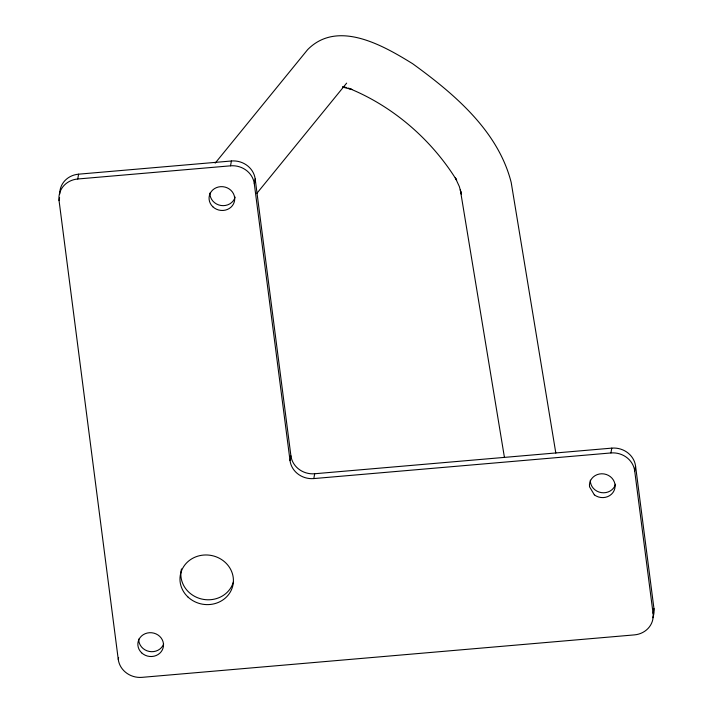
<?xml version="1.0" encoding="UTF-8"?>
<svg xmlns="http://www.w3.org/2000/svg" width="713" height="713" viewBox="0 0 713 713"><rect width="100%" height="100%" fill="white"/><g stroke="black" fill="none" stroke-linecap="round" stroke-linejoin="round"><path stroke-width="1.07" d="M59.785 193.963A21.426 19.804 10.2 0 1 78.608 174.177L231.404 160.995A21.426 19.804 10.2 0 1 255.183 178.945L290.904 455.803A21.426 19.804 10.2 0 0 314.674 473.753L611.79 448.129A21.426 19.804 10.2 0 1 635.568 466.079L653.937 608.465L653.063 613.287A21.426 19.804 10.2 0 1 634.392 634.891L142.03 677.35A21.426 19.804 10.2 0 1 118.26 659.4L59.063 200.603L59.589 197.706M59.063 200.603A21.426 19.804 10.2 0 1 77.735 178.999L78.608 174.177M118.26 659.4L118.608 657.475M653.063 613.287L634.695 470.901A21.426 19.804 10.2 0 0 610.925 452.951L313.809 478.575A21.426 19.804 10.2 0 1 290.031 460.625L254.309 183.767A21.426 19.804 10.2 0 0 230.54 165.817L231.404 160.995M254.309 183.767L255.183 178.945M290.031 460.625L290.904 455.803M313.809 478.575L314.674 473.753M610.925 452.951L611.79 448.129M634.695 470.901L635.568 466.079M215.166 163.152L307.642 49.634C337.784 19.099 383.692 45.819 412.631 63.707C454.056 93.751 498.111 130.791 511.194 182.457L555.819 453.076M256.93 193.259L346.643 83.136M77.735 178.999L230.54 165.817M342.454 87.253L346.812 87.539L342.463 87.057L352.017 89.535L348.479 88.162C392.881 106.121 431.338 139.436 456.552 180.05M456.65 180.148L455.286 177.742L459.324 186.521L461.463 194.248L460.304 189.756L504.403 457.22M653.937 608.465A21.426 19.804 10.2 0 1 652.734 617.752M233.401 581.942A26.782 24.759 10.2 0 1 201.262 598.929A26.782 24.759 10.2 0 1 181.476 568.921M615.542 484.216A12.852 11.88 10.2 0 1 601.3 492.612A12.852 11.88 10.2 0 1 590.319 480.179M163.651 644.044A12.852 11.88 10.2 0 1 149.204 651.432A12.852 11.88 10.2 0 1 138.732 639.098M235.156 197.082A12.852 11.88 10.2 0 1 220.914 205.478A12.852 11.88 10.2 0 1 209.934 193.045M594.348 494.858L589.535 486.792A12.852 11.88 10.2 0 1 604.089 473.949A12.852 11.88 10.2 0 1 614.062 490.669A12.852 11.88 10.2 0 1 594.348 494.858M187.884 596.941A26.782 24.759 10.2 0 0 232.536 586.763A26.782 24.759 10.2 0 0 199.667 555.668A26.782 24.759 10.2 0 0 187.884 596.941M141.655 652.841A12.852 11.88 10.2 0 0 163.09 647.957A12.852 11.88 10.2 0 0 147.306 633.028A12.852 11.88 10.2 0 0 141.655 652.841M212.857 206.788A12.852 11.88 10.2 0 0 234.292 201.904A12.852 11.88 10.2 0 0 218.517 186.975A12.852 11.88 10.2 0 0 212.857 206.788"/></g></svg>
